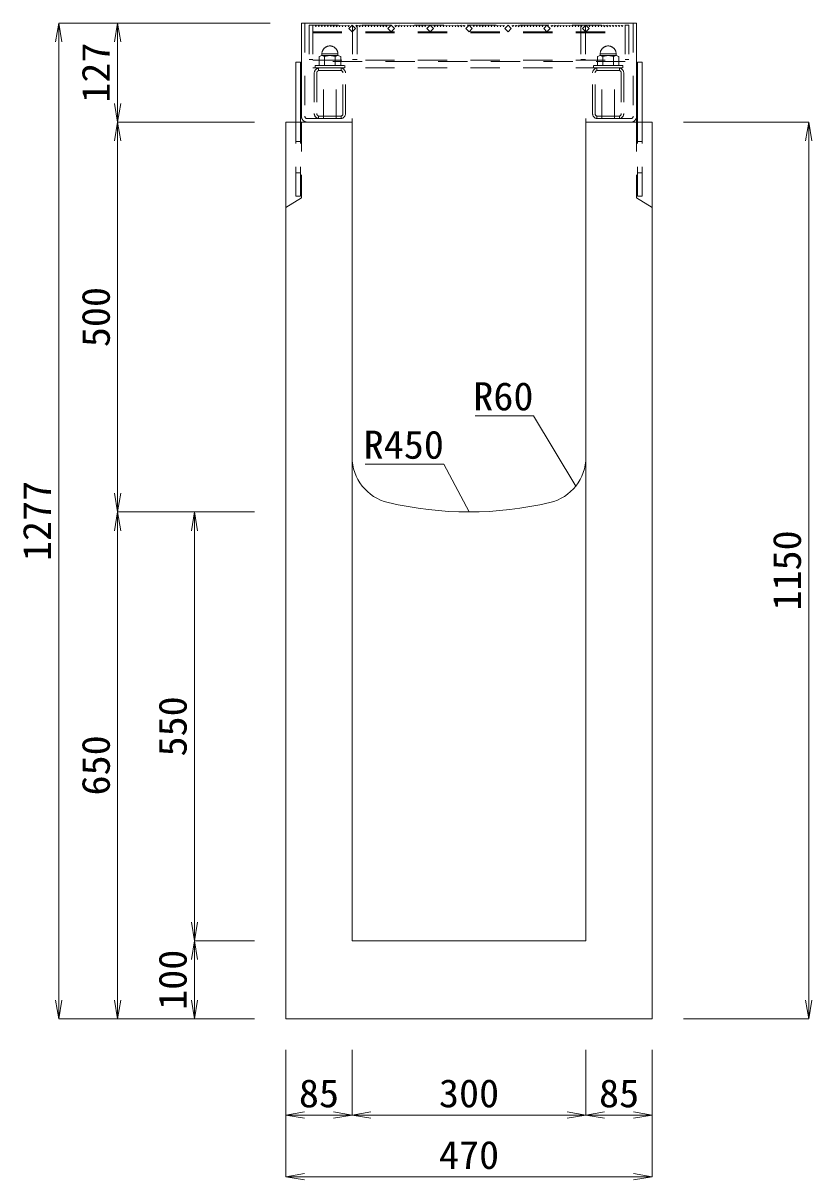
# Model space of a CAD drawing. Units: millimetres at full size. Extents: x -734 to 58102, y 49499 to 87169.
# Drawn here: x 11237 to 12249, y 59474 to 60957 of the extents above; entities that cross this region are included whole.
import ezdxf
from ezdxf.enums import TextEntityAlignment as Align

# ---------------------------------------------------------------- set-up
doc = ezdxf.new("R2010")
doc.units = ezdxf.units.MM
doc.header["$LTSCALE"] = 50
doc.linetypes.add('USER1', pattern=[1.35, 0.75, -0.6])
for name, color, linetype, lineweight in [('寸法線', 7, 'Continuous', 13), ('引出線', 4, 'Continuous', 13), ('本体', 2, 'Continuous', 20), ('ｸﾞﾚｰﾁﾝｸﾞ', 7, 'USER1', 9)]:
    doc.layers.add(name, color=color, linetype=linetype, lineweight=lineweight)
doc.styles.add('ＭＳ 明朝', font='')
doc.styles.get('ＭＳ 明朝').set_extended_font_data('MS Mincho')

# ---------------------------------------------------------------- blocks, each defined once
blk = doc.blocks.new('open_arrow')
at = {"color": 0, "linetype": 'Continuous', "lineweight": -2}
blk.add_lwpolyline([(7.5, 1.25), (0, 0), (7.5, -1.25)], dxfattribs=at)

msp = doc.modelspace()

# ---------------------------------------------------------------- linework, layer by layer
at = {"layer": '寸法線'}
for p, q in [((11283.14, 59680.12), (11283.14, 60957.12)), ((11554.48, 60957.12), (11283.14, 60957.12)), ((11358.69, 60957.12), (11358.69, 60830.12)), ((11554.48, 60957.12), (11358.69, 60957.12)), ((11358.69, 60830.12), (11358.69, 60330.12)), ((11534.48, 60830.12), (11358.69, 60830.12)), ((11534.48, 60830.12), (11358.69, 60830.12)), ((12084.52, 60830.12), (12245.31, 60830.12)), ((12245.31, 60830.12), (12245.31, 59680.12)), ((11534.48, 60330.12), (11358.69, 60330.12)), ((11358.69, 60330.12), (11358.69, 59680.12)), ((11534.48, 60330.12), (11358.69, 60330.12)), ((11457.29, 59780.12), (11457.29, 60330.12)), ((11534.48, 60330.12), (11457.29, 60330.12)), ((11534.48, 59780.12), (11457.29, 59780.12)), ((11457.29, 59680.12), (11457.29, 59780.12)), ((11534.48, 59780.12), (11457.29, 59780.12)), ((11534.48, 59680.12), (11283.14, 59680.12)), ((11534.48, 59680.12), (11358.69, 59680.12)), ((11534.48, 59680.12), (11457.29, 59680.12)), ((12084.52, 59680.12), (12245.31, 59680.12)), ((11574.5, 59640.1), (11574.5, 59477.52)), ((11574.5, 59640.1), (11574.5, 59556.58)), ((11659.5, 59640.1), (11659.5, 59556.58)), ((11659.5, 59640.1), (11659.5, 59556.58)), ((11959.5, 59640.1), (11959.5, 59556.58)), ((11959.5, 59640.1), (11959.5, 59556.58)), ((12044.5, 59640.1), (12044.5, 59477.52)), ((12044.5, 59640.1), (12044.5, 59556.58)), ((11574.5, 59556.58), (11659.5, 59556.58)), ((11659.5, 59556.58), (11959.5, 59556.58)), ((11959.5, 59556.58), (12044.5, 59556.58)), ((11574.5, 59477.52), (12044.5, 59477.52))]:
    msp.add_line(p, q, dxfattribs=at)
at = {"layer": '引出線'}
for points in [[(11946.57, 60363.43), (11892.16, 60453.33), (11817.49, 60453.33)], [(11809.5, 60330.12), (11777.28, 60391.26), (11676.27, 60391.26)]]:
    msp.add_lwpolyline(points, dxfattribs=at)
at = {"layer": '本体'}
for p, q in [((11574.5, 60830.12), (11574.5, 59680.12)), ((11574.5, 60830.12), (11659.5, 60830.12)), ((11659.5, 60400.64), (11659.5, 60830.12)), ((11959.5, 60400.64), (11959.5, 60830.12)), ((11959.5, 60830.12), (12044.5, 60830.12)), ((12044.5, 59680.12), (12044.5, 60830.12)), ((11659.5, 60400.64), (11659.5, 59780.12)), ((11959.5, 60400.64), (11959.5, 59780.12)), ((11659.5, 59780.12), (11959.5, 59780.12)), ((11574.5, 59680.12), (12044.5, 59680.12))]:
    msp.add_line(p, q, dxfattribs=at)
at = {"layer": '本体', "linetype": 'USER1', "lineweight": 9}
for p, q in [((11594.51, 60830.12), (11594.51, 60733.11)), ((12024.51, 60830.12), (12024.51, 60733.11)), ((11574.51, 60720.61), (11594.51, 60733.11)), ((12044.51, 60720.61), (12024.51, 60733.11))]:
    msp.add_line(p, q, dxfattribs=at)
at = {"layer": '本体'}
for centre, radius, start, end in [((11719.5, 60400.64), 60, 180, 256.65785), ((11899.5, 60400.64), 60, 283.34237, 0), ((11809.5, 60780.12), 450, 256.65777, 283.34225)]:
    msp.add_arc(centre, radius, start, end, dxfattribs=at)
at = {"layer": 'ｸﾞﾚｰﾁﾝｸﾞ', "linetype": 'Continuous'}
for p, q in [((11594.5, 60957.12), (12024.5, 60957.12)), ((11594.5, 60837.75), (11594.5, 60957.12)), ((12024.5, 60830.12), (12024.5, 60957.12)), ((11593.5, 60907.11), (11587.5, 60907.11)), ((11587.5, 60830.12), (11587.5, 60907.11)), ((11593.5, 60830.12), (11593.5, 60907.11)), ((12025.5, 60907.11), (12031.5, 60907.11)), ((12025.5, 60830.12), (12025.5, 60907.11)), ((12031.5, 60830.12), (12031.5, 60907.11))]:
    msp.add_line(p, q, dxfattribs=at)
at = {"layer": 'ｸﾞﾚｰﾁﾝｸﾞ'}
for p, q in [((11599, 60957.12), (11599, 60837.62)), ((11604.5, 60954.62), (11604.5, 60910.62)), ((11609, 60954.62), (11609, 60910.62)), ((11609, 60954.62), (11609, 60899.62)), ((11612.2, 60954.62), (11613.1, 60952.52)), ((11613.1, 60952.52), (11614, 60954.62)), ((11616, 60954.62), (11616.9, 60952.52)), ((11616.9, 60952.52), (11617.8, 60954.62)), ((11619.8, 60954.62), (11620.7, 60952.52)), ((11620.7, 60952.52), (11621.6, 60954.62)), ((11623.6, 60954.62), (11624.5, 60952.52)), ((11624.5, 60952.52), (11625.4, 60954.62)), ((11627.4, 60954.62), (11628.3, 60952.52)), ((11628.3, 60952.52), (11629.2, 60954.62)), ((11631.2, 60954.62), (11632.1, 60952.52)), ((11632.1, 60952.52), (11633, 60954.62)), ((11635, 60954.62), (11635.9, 60952.52)), ((11635.9, 60952.52), (11636.8, 60954.62)), ((11638.8, 60954.62), (11639.7, 60952.52)), ((11639.7, 60952.52), (11640.6, 60954.62)), ((11642.6, 60954.62), (11643.5, 60952.52)), ((11643.5, 60952.52), (11644.4, 60954.62)), ((11646.4, 60954.62), (11647.3, 60952.52)), ((11647.3, 60952.52), (11648.2, 60954.62)), ((11650.2, 60954.62), (11651.1, 60952.52)), ((11651.1, 60952.52), (11652, 60954.62)), ((11654, 60954.62), (11654.9, 60952.52)), ((11654.9, 60952.52), (11655.8, 60954.62)), ((11659.5, 60954.62), (11655.26, 60950.37)), ((11655.26, 60950.37), (11659.5, 60946.13)), ((11663.74, 60950.37), (11659.5, 60954.62)), ((11659.5, 60946.13), (11663.74, 60950.37)), ((11659.5, 60946.13), (11660, 60946.63)), ((11660, 60954.62), (11660, 60910.62)), ((11664.5, 60954.62), (11665.4, 60952.52)), ((11665.4, 60952.52), (11666.3, 60954.62)), ((11666, 60954.62), (11666, 60910.62)), ((11668.3, 60954.62), (11669.2, 60952.52)), ((11669.2, 60952.52), (11670.1, 60954.62)), ((11672.1, 60954.62), (11673, 60952.52)), ((11673, 60952.52), (11673.9, 60954.62)), ((11675.9, 60954.62), (11676.8, 60952.52)), ((11676.8, 60952.52), (11677.7, 60954.62)), ((11679.7, 60954.62), (11680.6, 60952.52)), ((11680.6, 60952.52), (11681.5, 60954.62)), ((11683.5, 60954.62), (11684.4, 60952.52)), ((11684.4, 60952.52), (11685.3, 60954.62)), ((11687.3, 60954.62), (11688.2, 60952.52)), ((11688.2, 60952.52), (11689.1, 60954.62)), ((11691.1, 60954.62), (11692, 60952.52)), ((11692, 60952.52), (11692.9, 60954.62)), ((11694.9, 60954.62), (11695.8, 60952.52)), ((11695.8, 60952.52), (11696.7, 60954.62)), ((11698.7, 60954.62), (11699.6, 60952.52)), ((11699.6, 60952.52), (11700.5, 60954.62)), ((11702.5, 60954.62), (11703.4, 60952.52)), ((11703.4, 60952.52), (11704.3, 60954.62)), ((11709.5, 60954.62), (11705.26, 60950.37)), ((11705.26, 60950.37), (11709.5, 60946.13)), ((11713.74, 60950.37), (11709.5, 60954.62)), ((11709.5, 60946.13), (11713.74, 60950.37)), ((11714.5, 60954.62), (11715.4, 60952.52)), ((11715.4, 60952.52), (11716.3, 60954.62)), ((11718.3, 60954.62), (11719.2, 60952.52)), ((11719.2, 60952.52), (11720.1, 60954.62)), ((11722.1, 60954.62), (11723, 60952.52)), ((11723, 60952.52), (11723.9, 60954.62)), ((11725.9, 60954.62), (11726.8, 60952.52)), ((11726.8, 60952.52), (11727.7, 60954.62)), ((11729.7, 60954.62), (11730.6, 60952.52)), ((11730.6, 60952.52), (11731.5, 60954.62)), ((11733.5, 60954.62), (11734.4, 60952.52)), ((11734.4, 60952.52), (11735.3, 60954.62)), ((11737.3, 60954.62), (11738.2, 60952.52)), ((11738.2, 60952.52), (11739.1, 60954.62)), ((11741.1, 60954.62), (11742, 60952.52)), ((11742, 60952.52), (11742.9, 60954.62)), ((11744.9, 60954.62), (11745.8, 60952.52)), ((11745.8, 60952.52), (11746.7, 60954.62)), ((11748.7, 60954.62), (11749.6, 60952.52)), ((11749.6, 60952.52), (11750.5, 60954.62)), ((11752.5, 60954.62), (11753.4, 60952.52)), ((11753.4, 60952.52), (11754.3, 60954.62)), ((11759.5, 60954.62), (11755.26, 60950.37)), ((11755.26, 60950.37), (11759.5, 60946.13)), ((11763.74, 60950.37), (11759.5, 60954.62)), ((11759.5, 60946.13), (11763.74, 60950.37)), ((11764.5, 60954.62), (11765.4, 60952.52)), ((11765.4, 60952.52), (11766.3, 60954.62)), ((11768.3, 60954.62), (11769.2, 60952.52)), ((11769.2, 60952.52), (11770.1, 60954.62)), ((11772.1, 60954.62), (11773, 60952.52)), ((11773, 60952.52), (11773.9, 60954.62)), ((11775.9, 60954.62), (11776.8, 60952.52)), ((11776.8, 60952.52), (11777.7, 60954.62)), ((11779.7, 60954.62), (11780.6, 60952.52)), ((11780.6, 60952.52), (11781.5, 60954.62)), ((11783.5, 60954.62), (11784.4, 60952.52)), ((11784.4, 60952.52), (11785.3, 60954.62)), ((11787.3, 60954.62), (11788.2, 60952.52)), ((11788.2, 60952.52), (11789.1, 60954.62)), ((11791.1, 60954.62), (11792, 60952.52)), ((11792, 60952.52), (11792.9, 60954.62)), ((11794.9, 60954.62), (11795.8, 60952.52)), ((11795.8, 60952.52), (11796.7, 60954.62)), ((11798.7, 60954.62), (11799.6, 60952.52)), ((11799.6, 60952.52), (11800.5, 60954.62)), ((11802.5, 60954.62), (11803.4, 60952.52)), ((11803.4, 60952.52), (11804.3, 60954.62)), ((11809.5, 60954.62), (11805.26, 60950.37)), ((11805.26, 60950.37), (11809.5, 60946.13)), ((11809.5, 60954.62), (11813.74, 60950.37)), ((11813.74, 60950.37), (11809.5, 60946.13)), ((11815.6, 60952.52), (11814.7, 60954.62)), ((11816.5, 60954.62), (11815.6, 60952.52)), ((11819.4, 60952.52), (11818.5, 60954.62)), ((11820.3, 60954.62), (11819.4, 60952.52)), ((11823.2, 60952.52), (11822.3, 60954.62)), ((11824.1, 60954.62), (11823.2, 60952.52)), ((11827, 60952.52), (11826.1, 60954.62)), ((11827.9, 60954.62), (11827, 60952.52)), ((11830.8, 60952.52), (11829.9, 60954.62)), ((11831.7, 60954.62), (11830.8, 60952.52)), ((11834.6, 60952.52), (11833.7, 60954.62)), ((11835.5, 60954.62), (11834.6, 60952.52)), ((11838.4, 60952.52), (11837.5, 60954.62)), ((11839.3, 60954.62), (11838.4, 60952.52)), ((11842.2, 60952.52), (11841.3, 60954.62)), ((11843.1, 60954.62), (11842.2, 60952.52)), ((11846, 60952.52), (11845.1, 60954.62)), ((11846.9, 60954.62), (11846, 60952.52)), ((11849.8, 60952.52), (11848.9, 60954.62)), ((11850.7, 60954.62), (11849.8, 60952.52)), ((11853.6, 60952.52), (11852.7, 60954.62)), ((11854.5, 60954.62), (11853.6, 60952.52)), ((11855.26, 60950.37), (11859.5, 60954.62)), ((11859.5, 60946.13), (11855.26, 60950.37)), ((11859.5, 60954.62), (11863.74, 60950.37)), ((11863.74, 60950.37), (11859.5, 60946.13)), ((11865.6, 60952.52), (11864.7, 60954.62)), ((11866.5, 60954.62), (11865.6, 60952.52)), ((11869.4, 60952.52), (11868.5, 60954.62)), ((11870.3, 60954.62), (11869.4, 60952.52)), ((11873.2, 60952.52), (11872.3, 60954.62)), ((11874.1, 60954.62), (11873.2, 60952.52)), ((11877, 60952.52), (11876.1, 60954.62)), ((11877.9, 60954.62), (11877, 60952.52)), ((11880.8, 60952.52), (11879.9, 60954.62)), ((11881.7, 60954.62), (11880.8, 60952.52)), ((11884.6, 60952.52), (11883.7, 60954.62)), ((11885.5, 60954.62), (11884.6, 60952.52)), ((11888.4, 60952.52), (11887.5, 60954.62)), ((11889.3, 60954.62), (11888.4, 60952.52)), ((11892.2, 60952.52), (11891.3, 60954.62)), ((11893.1, 60954.62), (11892.2, 60952.52)), ((11896, 60952.52), (11895.1, 60954.62)), ((11896.9, 60954.62), (11896, 60952.52)), ((11899.8, 60952.52), (11898.9, 60954.62)), ((11900.7, 60954.62), (11899.8, 60952.52)), ((11903.6, 60952.52), (11902.7, 60954.62)), ((11904.5, 60954.62), (11903.6, 60952.52)), ((11905.26, 60950.37), (11909.5, 60954.62)), ((11909.5, 60946.13), (11905.26, 60950.37)), ((11909.5, 60954.62), (11913.74, 60950.37)), ((11913.74, 60950.37), (11909.5, 60946.13)), ((11915.6, 60952.52), (11914.7, 60954.62)), ((11916.5, 60954.62), (11915.6, 60952.52)), ((11919.4, 60952.52), (11918.5, 60954.62)), ((11920.3, 60954.62), (11919.4, 60952.52)), ((11923.2, 60952.52), (11922.3, 60954.62)), ((11924.1, 60954.62), (11923.2, 60952.52)), ((11927, 60952.52), (11926.1, 60954.62)), ((11927.9, 60954.62), (11927, 60952.52)), ((11930.8, 60952.52), (11929.9, 60954.62)), ((11931.7, 60954.62), (11930.8, 60952.52)), ((11934.6, 60952.52), (11933.7, 60954.62)), ((11935.5, 60954.62), (11934.6, 60952.52)), ((11938.4, 60952.52), (11937.5, 60954.62)), ((11939.3, 60954.62), (11938.4, 60952.52)), ((11942.2, 60952.52), (11941.3, 60954.62)), ((11943.1, 60954.62), (11942.2, 60952.52)), ((11946, 60952.52), (11945.1, 60954.62)), ((11946.9, 60954.62), (11946, 60952.52)), ((11949.8, 60952.52), (11948.9, 60954.62)), ((11950.7, 60954.62), (11949.8, 60952.52)), ((11953.6, 60952.52), (11952.7, 60954.62)), ((11953, 60954.62), (11953, 60910.62)), ((11954.5, 60954.62), (11953.6, 60952.52)), ((11955.26, 60950.37), (11959.5, 60954.62)), ((11959.5, 60946.13), (11955.26, 60950.37)), ((11959, 60954.62), (11959, 60910.62)), ((11959.5, 60946.13), (11959, 60946.63)), ((11959.5, 60954.62), (11963.74, 60950.37)), ((11963.74, 60950.37), (11959.5, 60946.13)), ((11964.1, 60952.52), (11963.2, 60954.62)), ((11965, 60954.62), (11964.1, 60952.52)), ((11967.9, 60952.52), (11967, 60954.62)), ((11968.8, 60954.62), (11967.9, 60952.52)), ((11971.7, 60952.52), (11970.8, 60954.62)), ((11972.6, 60954.62), (11971.7, 60952.52)), ((11975.5, 60952.52), (11974.6, 60954.62)), ((11976.4, 60954.62), (11975.5, 60952.52)), ((11979.3, 60952.52), (11978.4, 60954.62)), ((11980.2, 60954.62), (11979.3, 60952.52)), ((11983.1, 60952.52), (11982.2, 60954.62)), ((11984, 60954.62), (11983.1, 60952.52)), ((11986.9, 60952.52), (11986, 60954.62)), ((11987.8, 60954.62), (11986.9, 60952.52)), ((11990.7, 60952.52), (11989.8, 60954.62)), ((11991.6, 60954.62), (11990.7, 60952.52)), ((11994.5, 60952.52), (11993.6, 60954.62)), ((11995.4, 60954.62), (11994.5, 60952.52)), ((11998.3, 60952.52), (11997.4, 60954.62)), ((11999.2, 60954.62), (11998.3, 60952.52)), ((12002.1, 60952.52), (12001.2, 60954.62)), ((12003, 60954.62), (12002.1, 60952.52)), ((12005.9, 60952.52), (12005, 60954.62)), ((12006.8, 60954.62), (12005.9, 60952.52)), ((12010, 60954.62), (12010, 60910.62)), ((12010, 60954.62), (12010, 60899.62)), ((12014.5, 60954.62), (12014.5, 60910.62)), ((12020, 60957.12), (12020, 60837.62)), ((11609, 60946.12), (12010, 60946.12)), ((11609, 60944.62), (12010, 60944.62)), ((11620.61, 60917.62), (11641.39, 60917.62)), ((11620.61, 60915.62), (11620.61, 60917.62)), ((11641.39, 60917.62), (11641.39, 60915.62)), ((11998.39, 60917.62), (11977.61, 60917.62)), ((11977.61, 60917.62), (11977.61, 60915.62)), ((11998.39, 60915.62), (11998.39, 60917.62)), ((11604.5, 60910.62), (11609, 60910.62)), ((11609, 60909.62), (12010, 60909.62)), ((12010, 60908.12), (11609, 60908.12)), ((11612, 60902.62), (11650, 60902.62)), ((11612, 60902.62), (11631, 60902.62)), ((11612, 60899.62), (11612, 60902.62)), ((11617.15, 60914.42), (11620.61, 60915.62)), ((11617.15, 60902.62), (11617.15, 60914.42)), ((11631, 60902.62), (11617.15, 60902.62)), ((11620.61, 60915.62), (11624.08, 60914.42)), ((11641.39, 60915.62), (11620.61, 60915.62)), ((11624.08, 60914.42), (11631, 60915.62)), ((11624.08, 60902.62), (11624.08, 60914.42)), ((11631, 60902.62), (11624.08, 60902.62)), ((11631, 60915.62), (11637.93, 60914.42)), ((11644.85, 60902.62), (11631, 60902.62)), ((11637.93, 60914.42), (11641.39, 60915.62)), ((11637.93, 60914.42), (11637.93, 60902.62)), ((11641.39, 60915.62), (11644.85, 60914.42)), ((11644.85, 60914.42), (11644.85, 60902.62)), ((11650, 60902.62), (11650, 60899.62)), ((11660, 60910.62), (11666, 60910.62)), ((11959, 60910.62), (11953, 60910.62)), ((12007, 60902.62), (11969, 60902.62)), ((11969, 60902.62), (11969, 60899.62)), ((11977.61, 60915.62), (11974.15, 60914.42)), ((11974.15, 60914.42), (11974.15, 60902.62)), ((11974.15, 60902.62), (11988, 60902.62)), ((11981.07, 60914.42), (11977.61, 60915.62)), ((11977.61, 60915.62), (11998.39, 60915.62)), ((11988, 60915.62), (11981.07, 60914.42)), ((11981.07, 60914.42), (11981.07, 60902.62)), ((11994.92, 60914.42), (11988, 60915.62)), ((11988, 60902.62), (12001.85, 60902.62)), ((12007, 60902.62), (11988, 60902.62)), ((11988, 60902.62), (11994.92, 60902.62)), ((11998.39, 60915.62), (11994.92, 60914.42)), ((11994.92, 60902.62), (11994.92, 60914.42)), ((12001.85, 60914.42), (11998.39, 60915.62)), ((12001.85, 60902.62), (12001.85, 60914.42)), ((12007, 60899.62), (12007, 60902.62)), ((12014.5, 60910.62), (12010, 60910.62)), ((11609, 60899.62), (12010, 60899.62)), ((11611, 60893.22), (11611, 60841.02)), ((11650, 60899.62), (11612, 60899.62)), ((11614.2, 60893.22), (11614.2, 60841.02)), ((11616.5, 60899.55), (11616.5, 60896.29)), ((11644.6, 60899.62), (11617.4, 60899.62)), ((11644.6, 60899.62), (11617.4, 60899.62)), ((11644.6, 60896.42), (11617.4, 60896.42)), ((11623, 60834.62), (11623, 60899.62)), ((11623, 60899.62), (11639, 60899.62)), ((11639, 60834.62), (11639, 60899.62)), ((11645.5, 60899.55), (11645.5, 60896.29)), ((11647.8, 60841.02), (11647.8, 60893.22)), ((11651, 60841.02), (11651, 60893.22)), ((11968, 60841.02), (11968, 60893.22)), ((11969, 60899.62), (12007, 60899.62)), ((11971.2, 60841.02), (11971.2, 60893.22)), ((11973.5, 60899.55), (11973.5, 60896.29)), ((11974.4, 60899.62), (12001.6, 60899.62)), ((11974.4, 60899.62), (12001.6, 60899.62)), ((11974.4, 60896.42), (12001.6, 60896.42)), ((11980, 60834.62), (11980, 60899.62)), ((11996, 60899.62), (11980, 60899.62)), ((11996, 60834.62), (11996, 60899.62)), ((12002.5, 60899.55), (12002.5, 60896.29)), ((12004.8, 60893.22), (12004.8, 60841.02)), ((12008, 60893.22), (12008, 60841.02)), ((11587.5, 60735.12), (11587.5, 60830.12)), ((11593.5, 60735.12), (11593.5, 60830.12)), ((11602, 60834.62), (11659.5, 60834.62)), ((11616.5, 60837.95), (11616.5, 60834.68)), ((11617.4, 60837.82), (11644.6, 60837.82)), ((11617.4, 60834.62), (11644.6, 60834.62)), ((11645.5, 60837.95), (11645.5, 60834.68)), ((11659.5, 60834.62), (11659.5, 60830.12)), ((12017, 60834.62), (11959.5, 60834.62)), ((11959.5, 60834.62), (11959.5, 60830.12)), ((11973.5, 60837.95), (11973.5, 60834.68)), ((12001.6, 60837.82), (11974.4, 60837.82)), ((12001.6, 60834.62), (11974.4, 60834.62)), ((12002.5, 60837.95), (12002.5, 60834.68)), ((12025.5, 60735.12), (12025.5, 60830.12)), ((12031.5, 60735.12), (12031.5, 60830.12)), ((11587.5, 60805.12), (11593.5, 60805.12)), ((12025.5, 60805.12), (12031.5, 60805.12)), ((11587.5, 60765.12), (11593.5, 60765.12)), ((12025.5, 60765.12), (12031.5, 60765.12)), ((11593.5, 60735.12), (11587.5, 60735.12)), ((12025.5, 60735.12), (12031.5, 60735.12))]:
    msp.add_line(p, q, dxfattribs=at)
at = {"layer": 'ｸﾞﾚｰﾁﾝｸﾞ', "lineweight": 5}
msp.add_line((11604.5, 60954.62), (12014.5, 60954.62), dxfattribs=at)
at = {"layer": 'ｸﾞﾚｰﾁﾝｸﾞ'}
for centre, radius, start, end in [((11631, 60917.62), 10.25, 0, 180), ((11988, 60917.62), 10.25, 0, 180), ((11617.4, 60893.22), 6.4, 90, 180), ((11617.4, 60893.22), 3.2, 90, 180), ((11644.6, 60893.22), 6.4, 0, 90), ((11644.6, 60893.22), 3.2, 0, 90), ((11974.4, 60893.22), 6.4, 90, 180), ((11974.4, 60893.22), 3.2, 90, 180), ((12001.6, 60893.22), 6.4, 0, 90), ((12001.6, 60893.22), 3.2, 0, 90), ((11602, 60837.62), 7.5, 179.01874, 270), ((11602, 60837.62), 3, 180, 270), ((11617.4, 60841.02), 6.4, 180, 270), ((11617.4, 60841.02), 3.2, 180, 270), ((11644.6, 60841.02), 6.4, 270, 0), ((11644.6, 60841.02), 3.2, 270, 0), ((11974.4, 60841.02), 6.4, 180, 270), ((11974.4, 60841.02), 3.2, 180, 270), ((12001.6, 60841.02), 6.4, 270, 0), ((12001.6, 60841.02), 3.2, 270, 0), ((12017, 60837.62), 7.5, 270, 0), ((12017, 60837.62), 3, 270, 0)]:
    msp.add_arc(centre, radius, start, end, dxfattribs=at)

# ---------------------------------------------------------------- block references
at = {"layer": '寸法線', "xscale": 3.2, "yscale": 3.2}
for p, rotation in [((11283.14, 60957.12), 270), ((11358.69, 60957.12), 270), ((11358.69, 60830.12), 90), ((11358.69, 60830.12), 270), ((12245.31, 60830.12), 270), ((11358.69, 60330.12), 90), ((11358.69, 60330.12), 270), ((11457.29, 60330.12), 270), ((11457.29, 59780.12), 90), ((11457.29, 59780.12), 270), ((11283.14, 59680.12), 90), ((11358.69, 59680.12), 90), ((11457.29, 59680.12), 90), ((12245.31, 59680.12), 90), ((11659.5, 59556.58), 180), ((11959.5, 59556.58), 180), ((12044.5, 59556.58), 180), ((12044.5, 59477.52), 180)]:
    msp.add_blockref('open_arrow', p, dxfattribs=dict(at, rotation=rotation))
for p in [(11574.5, 59556.58), (11659.5, 59556.58), (11959.5, 59556.58), (11574.5, 59477.52)]:
    msp.add_blockref('open_arrow', p, dxfattribs=at)
at = {"layer": '引出線', "xscale": 0.0533, "yscale": 0.0533}
for p, rotation in [((11946.57, 60363.43), 121.2), ((11809.5, 60330.12), 117.8)]:
    msp.add_blockref('open_arrow', p, dxfattribs=dict(at, rotation=rotation))

# ---------------------------------------------------------------- texts
at = {"layer": '寸法線', "style": 'ＭＳ 明朝', "width": 1.05}
for s, p in [('127', (11330.67, 60893.62)), ('500', (11330.67, 60580.12)), ('1277', (11255.12, 60318.62)), ('1150', (12217.29, 60255.12)), ('550', (11429.27, 60055.12)), ('650', (11330.67, 60005.12)), ('100', (11429.27, 59730.12))]:
    msp.add_text(s, height=36.03, rotation=90, dxfattribs=at).set_placement(p, align=Align.MIDDLE_CENTER)
for s, p in [('85', (11617, 59584.6)), ('300', (11809.5, 59584.6)), ('85', (12002, 59584.6)), ('470', (11809.5, 59505.54))]:
    msp.add_text(s, height=36.03, dxfattribs=at).set_placement(p, align=Align.MIDDLE_CENTER)
at = {"layer": '引出線', "style": 'ＭＳ 明朝', "width": 1.05}
for s, p in [('R60', (11892.16, 60496.53)), ('R450', (11777.28, 60434.46))]:
    msp.add_text(s, height=36.03, dxfattribs=at).set_placement(p, align=Align.TOP_RIGHT)

doc.saveas('drawing.dxf')
